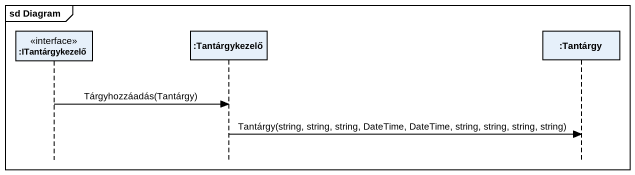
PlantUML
@startuml
mainframe sd Diagram
hide footbox
participant ":ITantárgykezelő" as ITantárgykezelő <<interface>>
participant ":Tantárgykezelő" as Tantárgykezelő
participant ":Tantárgy" as Tantárgy

ITantárgykezelő -> Tantárgykezelő : Tárgyhozzáadás(Tantárgy)
Tantárgykezelő -> Tantárgy : Tantárgy(string, string, string, DateTime, DateTime, string, string, string, string)
@enduml
